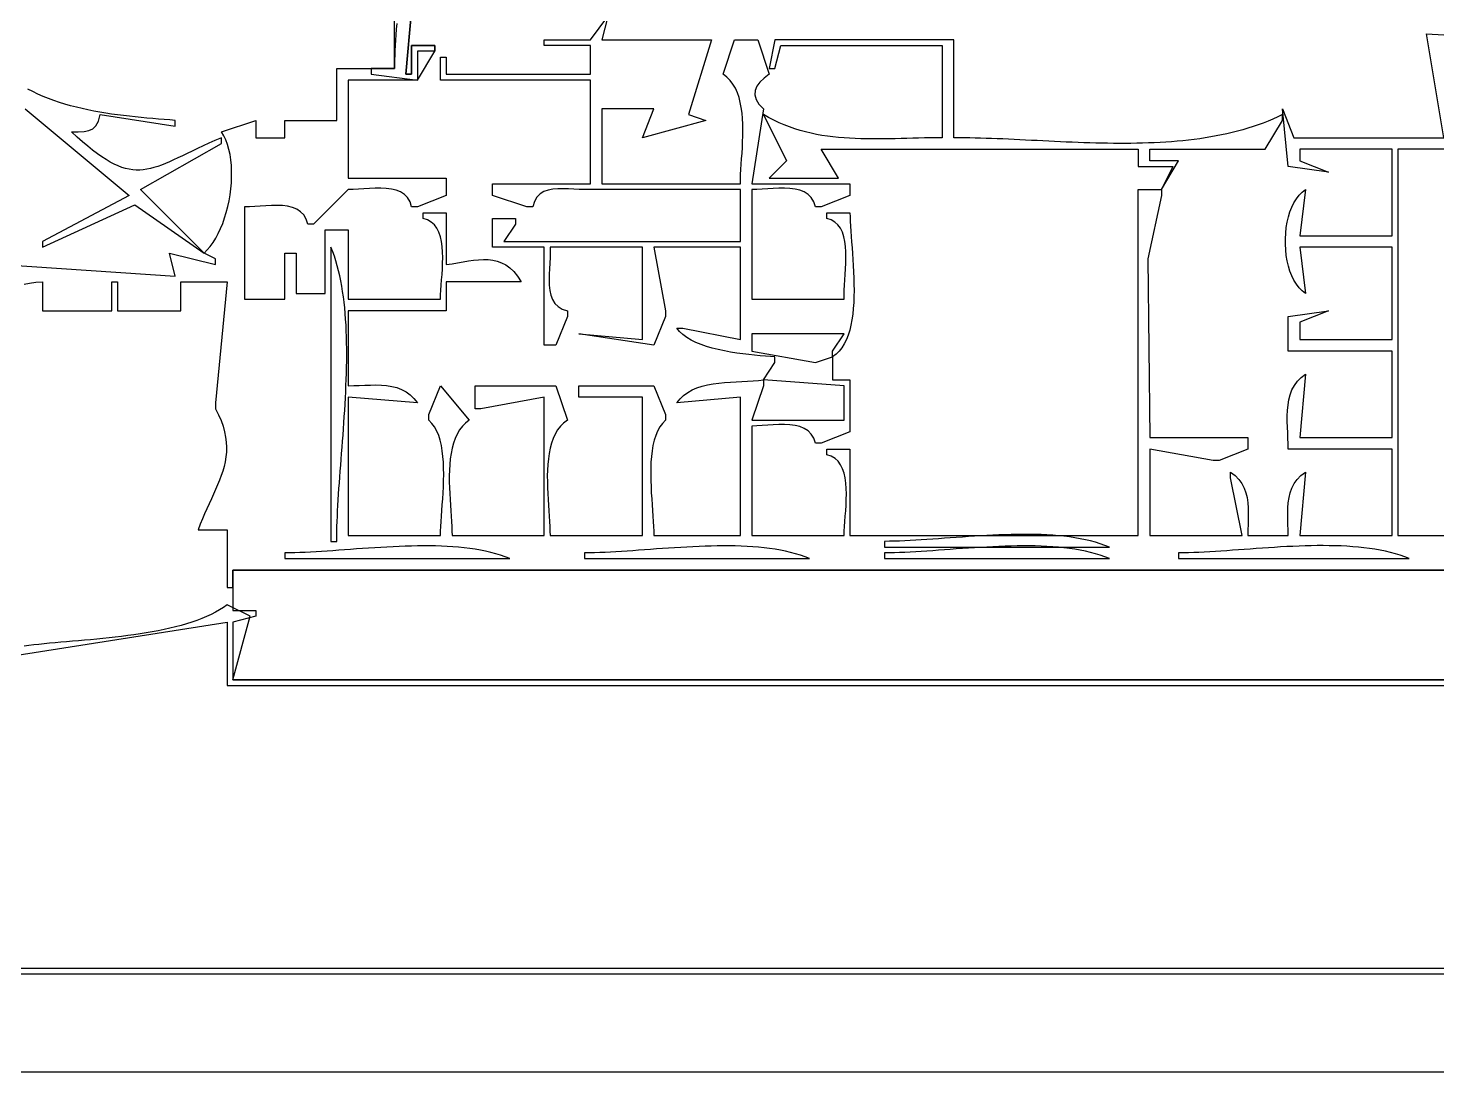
# Model space of a CAD drawing. Header units: metres. Extents: x 0 to 1224, y 0 to 793.
# Drawn here: x 471.5 to 715.8, y 0 to 181 of the extents above; entities that cross this region are included whole.
import ezdxf

# ---------------------------------------------------------------- set-up
doc = ezdxf.new("R2010")
doc.units = ezdxf.units.M

msp = doc.modelspace()

# ---------------------------------------------------------------- linework, layer by layer
for points in [[(0, 791), (0, 0), (1224, 0), (1224, 791), (0, 791)], [(36, 774), (36, 17), (1206, 17), (1206, 774), (36, 774)], [(37, 773), (37, 18), (1205, 18), (1205, 773), (37, 773)], [(467, 140), (497, 138), (496, 142), (504, 140), (504, 141), (502, 142), (502.5509, 142.5334), (503.0743, 143.1449), (503.5689, 143.8277), (504.0333, 144.5754), (504.4662, 145.3812), (504.8664, 146.2387), (505.2326, 147.1413), (505.5634, 148.0824), (505.8577, 149.0553), (506.114, 150.0535), (506.3312, 151.0705), (506.5078, 152.0996), (506.6427, 153.1343), (506.7345, 154.1679), (506.782, 155.194), (506.7838, 156.2058), (506.7387, 157.1969), (506.6453, 158.1606), (506.5024, 159.0904), (506.3087, 159.9797), (506.0629, 160.8219), (505.7637, 161.6104), (505.4098, 162.3386), (505, 163), (511, 165), (511, 162), (516, 162), (516, 165), (525, 165), (525, 174), (535, 174), (535, 206)], [(538, 184), (537, 173), (538, 173), (538, 178), (542, 178), (542, 177), (539, 177), (539, 172), (527, 172), (527, 155), (544, 155), (544, 152), (539, 150), (538, 150), (537.7134, 150.8901), (537.2853, 151.6085), (536.7319, 152.1721), (536.0693, 152.598), (535.3137, 152.9029), (534.4812, 153.1038), (533.5882, 153.2178), (532.6508, 153.2615), (531.6851, 153.2522), (530.7074, 153.2065), (529.7339, 153.1415), (528.7806, 153.0742), (527.8639, 153.0213), (527, 153), (521, 147), (520, 147), (519.7134, 147.8901), (519.2853, 148.6085), (518.7319, 149.1722), (518.0693, 149.598), (517.3137, 149.9029), (516.4812, 150.1039), (515.5882, 150.2178), (514.6508, 150.2616), (513.6851, 150.2522), (512.7074, 150.2065), (511.7339, 150.1415), (510.7806, 150.0742), (509.8639, 150.0213), (509, 150), (509, 134), (516, 134), (516, 142), (518, 142), (518, 135), (523, 135), (523, 146), (527, 146), (527, 134), (543, 134), (543.0166, 134.7407), (543.0605, 135.5526), (543.1225, 136.4233), (543.1933, 137.3402), (543.264, 138.2907), (543.3253, 139.2622), (543.3681, 140.2424), (543.3832, 141.2185), (543.3615, 142.1781), (543.2938, 143.1085), (543.171, 143.9974), (542.984, 144.8321), (542.7235, 145.6), (542.3805, 146.2887), (541.9458, 146.8856), (541.4102, 147.3781), (540.7647, 147.7537), (540, 148), (540, 149), (544, 149), (544, 140), (544.9973, 140.1448), (545.9686, 140.305), (546.914, 140.4679), (547.8339, 140.6207), (548.7287, 140.7504), (549.5986, 140.8444), (550.4439, 140.8898), (551.2651, 140.8739), (552.0623, 140.7837), (552.8359, 140.6065), (553.5862, 140.3296), (554.3136, 139.9401), (555.0184, 139.4251), (555.7008, 138.772), (556.3612, 137.9679), (557, 137), (544, 137), (544, 132), (527, 132), (527, 119), (527.9481, 119.0135), (528.9085, 119.0454), (529.8745, 119.0822), (530.8397, 119.1107), (531.7974, 119.1174), (532.7411, 119.089), (533.6642, 119.0123), (534.5603, 118.8738), (535.4226, 118.6603), (536.2448, 118.3584), (537.0201, 117.9547), (537.7421, 117.436), (538.4043, 116.7888), (539, 116), (527, 117), (527, 93), (543, 93), (543.0124, 93.751), (543.0466, 94.5675), (543.0977, 95.4419), (543.1611, 96.3666), (543.2321, 97.334), (543.3058, 98.3367), (543.3776, 99.367), (543.4426, 100.4174), (543.4963, 101.4803), (543.5338, 102.5482), (543.5504, 103.6136), (543.5414, 104.6687), (543.502, 105.7062), (543.4276, 106.7184), (543.3132, 107.6979), (543.1544, 108.6369), (542.9462, 109.528), (542.684, 110.3636), (542.363, 111.1361), (541.9784, 111.8381), (541.5257, 112.4619), (541, 113), (541, 114), (543, 119), (548, 113), (547.3574, 112.5147), (546.7949, 111.9505), (546.3079, 111.3135), (545.8914, 110.6101), (545.5407, 109.8466), (545.251, 109.0293), (545.0174, 108.1644), (544.8352, 107.2583), (544.6996, 106.3173), (544.6057, 105.3476), (544.5487, 104.3555), (544.524, 103.3475), (544.5265, 102.3296), (544.5516, 101.3083), (544.5945, 100.2899), (544.6503, 99.2806), (544.7143, 98.2867), (544.7815, 97.3145), (544.8474, 96.3704), (544.9069, 95.4605), (544.9554, 94.5913), (544.988, 93.769), (545, 93), (561, 93), (561, 117), (550, 115), (549, 115), (549, 119), (563, 119), (565, 113), (564.3574, 112.5147), (563.7949, 111.9505), (563.3079, 111.3135), (562.8914, 110.6101), (562.5407, 109.8466), (562.251, 109.0293), (562.0174, 108.1644), (561.8352, 107.2583), (561.6996, 106.3173), (561.6057, 105.3476), (561.5487, 104.3556), (561.524, 103.3475), (561.5265, 102.3297), (561.5516, 101.3084), (561.5945, 100.2899), (561.6503, 99.2806), (561.7143, 98.2867), (561.7815, 97.3145), (561.8474, 96.3704), (561.9069, 95.4606), (561.9554, 94.5914), (561.988, 93.7691), (562, 93), (578, 93), (578, 117), (567, 117), (567, 119), (580, 119), (582, 114), (582, 113), (581.4742, 112.4619), (581.0215, 111.8381), (580.6369, 111.1361), (580.3159, 110.3636), (580.0537, 109.528), (579.8455, 108.6369), (579.6867, 107.6979), (579.5723, 106.7184), (579.4979, 105.7062), (579.4585, 104.6687), (579.4495, 103.6136), (579.4661, 102.5482), (579.5036, 101.4803), (579.5573, 100.4174), (579.6223, 99.367), (579.6941, 98.3367), (579.7678, 97.334), (579.8388, 96.3666), (579.9022, 95.4419), (579.9533, 94.5675), (579.9875, 93.751), (580, 93), (595, 93), (595, 117), (584, 116), (584.5365, 116.7027), (585.1611, 117.3065), (585.8648, 117.8194), (586.6386, 118.2495), (587.4737, 118.6049), (588.3609, 118.8937), (589.2914, 119.1241), (590.2561, 119.3042), (591.2461, 119.4421), (592.2525, 119.5459), (593.2661, 119.6237), (594.2782, 119.6837), (595.2796, 119.734), (596.2615, 119.7826), (597.2148, 119.8377), (598.1306, 119.9075), (599, 120), (599, 119), (597, 113), (613, 113), (613, 119), (599, 120), (601, 123), (601, 124), (600.2196, 124.0523), (599.3654, 124.1149), (598.4482, 124.1901), (597.4788, 124.2802), (596.4678, 124.3875), (595.4262, 124.5144), (594.3647, 124.6631), (593.2941, 124.8361), (592.2251, 125.0355), (591.1686, 125.2638), (590.1353, 125.5233), (589.1361, 125.8162), (588.1816, 126.145), (587.2828, 126.5119), (586.4503, 126.9193), (585.695, 127.3695), (585.0277, 127.8647), (584.459, 128.4075), (584, 129), (585, 129), (595, 127), (595, 143), (580, 143), (582, 132), (582, 131), (580, 126), (567, 128), (578, 127), (578, 143), (562, 143), (562.0179, 142.1344), (561.993, 141.2166), (561.9433, 140.2626), (561.8873, 139.2886), (561.8433, 138.3108), (561.8294, 137.3452), (561.864, 136.4081), (561.9653, 135.5155), (562.1518, 134.6837), (562.4416, 133.9286), (562.853, 133.2666), (563.4043, 132.7137), (564.1139, 132.2861), (565, 132), (565, 131), (563, 126), (561, 126), (561, 143), (552, 143), (552, 148), (556, 148), (556, 147), (554, 144), (595, 144), (595, 153), (568, 153), (567.0725, 153.0215), (566.1273, 153.0708), (565.1793, 153.1248), (564.2436, 153.1602), (563.3351, 153.1539), (562.4688, 153.0828), (561.6599, 152.9238), (560.9233, 152.6537), (560.2739, 152.2494), (559.7269, 151.6878), (559.2973, 150.9457), (559, 150), (558, 150), (552, 152), (552, 154), (569, 154), (569, 172), (543, 172), (543, 176), (544, 176), (544, 173), (569, 173), (569, 178), (561, 178), (561, 179), (569, 179), (572, 183), (571, 179), (590, 179), (586, 166), (589, 165), (578, 162), (580, 167), (571, 167), (571, 154), (595, 154), (595.0122, 154.7818), (595.0456, 155.6143), (595.0947, 156.4912), (595.1542, 157.406), (595.219, 158.3522), (595.2837, 159.3234), (595.3431, 160.3132), (595.3918, 161.315), (595.4246, 162.3225), (595.4362, 163.3291), (595.4213, 164.3286), (595.3747, 165.3143), (595.291, 166.2799), (595.165, 167.2189), (594.9914, 168.1248), (594.7649, 168.9913), (594.4803, 169.8118), (594.1322, 170.58), (593.7154, 171.2893), (593.2247, 171.9334), (592.6546, 172.5058), (592, 173), (594, 179), (598, 179), (600, 173), (599.1012, 172.3478), (598.3832, 171.663), (597.8661, 170.9479), (597.5701, 170.2048), (597.5153, 169.4361), (597.7219, 168.6441), (598.2101, 167.8313), (599, 167), (597, 154), (614, 154), (614, 152), (609, 150), (608, 150), (607.7134, 150.8901), (607.2853, 151.6085), (606.7319, 152.1721), (606.0693, 152.598), (605.3137, 152.9029), (604.4812, 153.1038), (603.5882, 153.2178), (602.6508, 153.2615), (601.6851, 153.2522), (600.7074, 153.2065), (599.7339, 153.1415), (598.7806, 153.0742), (597.8639, 153.0213), (597, 153), (597, 134), (613, 134), (612.9953, 134.7421), (613.0222, 135.5552), (613.0711, 136.4269), (613.1326, 137.3446), (613.1973, 138.2957), (613.2555, 139.2677), (613.2978, 140.2481), (613.3147, 141.2244), (613.2968, 142.1839), (613.2345, 143.1142), (613.1183, 144.0028), (612.9388, 144.837), (612.6865, 145.6044), (612.3518, 146.2924), (611.9253, 146.8885), (611.3975, 147.3801), (610.7589, 147.7548), (610, 148), (610, 149), (614, 149), (614.0108, 148.282), (614.0406, 147.5054), (614.086, 146.6753), (614.144, 145.7971), (614.2112, 144.876), (614.2846, 143.9173), (614.3609, 142.9263), (614.437, 141.9083), (614.5097, 140.8685), (614.5757, 139.8122), (614.6319, 138.7447), (614.6752, 137.6713), (614.7022, 136.5973), (614.7099, 135.5279), (614.695, 134.4684), (614.6544, 133.4242), (614.5849, 132.4004), (614.4833, 131.4023), (614.3464, 130.4353), (614.171, 129.5046), (613.9539, 128.6156), (613.6919, 127.7733), (613.382, 126.9833), (613.0208, 126.2506), (612.6052, 125.5807), (612.1319, 124.9787), (611.5979, 124.4501), (611, 124), (611, 125), (613, 128), (597, 128), (597, 125), (608, 123), (611, 124), (611, 120), (614, 120), (614, 111), (609, 109), (608, 109), (607.7134, 109.8901), (607.2853, 110.6085), (606.7319, 111.1722), (606.0693, 111.598), (605.3137, 111.9029), (604.4812, 112.1039), (603.5882, 112.2178), (602.6508, 112.2616), (601.6851, 112.2522), (600.7074, 112.2065), (599.7339, 112.1415), (598.7806, 112.0742), (597.8639, 112.0213), (597, 112), (597, 93), (613, 93), (613.0166, 93.7407), (613.0605, 94.5526), (613.1225, 95.4233), (613.1933, 96.3402), (613.264, 97.2907), (613.3253, 98.2622), (613.3681, 99.2424), (613.3832, 100.2185), (613.3615, 101.1781), (613.2938, 102.1085), (613.171, 102.9974), (612.984, 103.8321), (612.7235, 104.6), (612.3805, 105.2887), (611.9458, 105.8856), (611.4102, 106.3781), (610.7647, 106.7537), (610, 107), (610, 108), (614, 108), (614, 93), (664, 93), (664, 153), (668, 153), (668, 152), (665.6652, 141), (666, 110), (683, 110), (683, 108), (678, 106), (677, 106), (666, 108), (666, 93), (682, 93), (680, 103), (680, 104), (680.8025, 103.3958), (681.4549, 102.7315), (681.9722, 102.0124), (682.3692, 101.2439), (682.661, 100.4314), (682.8625, 99.5805), (682.9886, 98.6964), (683.0542, 97.7846), (683.0745, 96.8505), (683.0642, 95.8996), (683.0384, 94.9373), (683.012, 93.9689), (683, 93), (690, 93), (689.9879, 93.9689), (689.9615, 94.9373), (689.9357, 95.8996), (689.9254, 96.8505), (689.9456, 97.7846), (690.0113, 98.6964), (690.1374, 99.5805), (690.3389, 100.4314), (690.6306, 101.2439), (691.0277, 102.0124), (691.5449, 102.7315), (692.1974, 103.3958), (693, 104), (692, 93), (708, 93), (708, 108), (690, 108), (689.9856, 108.9276), (689.9505, 109.878), (689.9064, 110.8437), (689.8653, 111.8177), (689.839, 112.7927), (689.8394, 113.7613), (689.8783, 114.7164), (689.9676, 115.6507), (690.1191, 116.5569), (690.3448, 117.4279), (690.6564, 118.2564), (691.0659, 119.035), (691.5851, 119.7567), (692.2258, 120.4141), (693, 121), (692, 110), (708, 110), (708, 125), (690, 125), (690, 131), (697, 132), (692, 130), (692, 127), (708, 127), (708, 143), (692, 143), (693, 135), (692.4176, 135.4438), (691.8881, 135.98), (691.4117, 136.5998), (690.9881, 137.2944), (690.6175, 138.0551), (690.2999, 138.8729), (690.0351, 139.7391), (689.8234, 140.6448), (689.6645, 141.5814), (689.5587, 142.54), (689.5057, 143.5118), (689.5057, 144.488), (689.5587, 145.4598), (689.6645, 146.4184), (689.8234, 147.355), (690.0351, 148.2608), (690.2999, 149.127), (690.6175, 149.9448), (690.9881, 150.7054), (691.4117, 151.4), (691.8881, 152.0199), (692.4176, 152.5561), (693, 153), (692, 145), (708, 145), (708, 160), (692, 160), (692, 158), (697, 156), (690, 157), (689, 167), (691, 162), (717, 162), (714, 180), (732, 179)], [(535.4155, 181.7861), (535.34, 180.8051), (535.2692, 179.8483), (535.2044, 178.9178), (535.1465, 178.0155), (535.0967, 177.1436), (535.056, 176.304), (535.0256, 175.4989), (535.0065, 174.7302), (535, 174), (531, 174), (531, 173), (539, 172), (542, 177), (542, 178), (538, 178), (538, 173), (537, 173), (538, 184)], [(601, 179), (600, 174), (601, 174), (602, 178), (630, 178), (630, 162), (628.9699, 161.9955), (627.943, 161.9832), (626.9194, 161.9647), (625.899, 161.9416), (624.8821, 161.9154), (623.8686, 161.888), (622.8587, 161.8608), (621.8523, 161.8354), (620.8497, 161.8136), (619.8509, 161.7969), (618.856, 161.7869), (617.865, 161.7852), (616.8781, 161.7936), (615.8952, 161.8135), (614.9166, 161.8466), (613.9422, 161.8946), (612.9722, 161.959), (612.0066, 162.0415), (611.0456, 162.1436), (610.0891, 162.2671), (609.1374, 162.4135), (608.1904, 162.5844), (607.2482, 162.7815), (606.311, 163.0064), (605.3787, 163.2607), (604.4516, 163.546), (603.5296, 163.864), (602.6128, 164.2162), (601.7014, 164.6042), (600.7954, 165.0298), (599.8949, 165.4945), (599, 166), (603, 158), (600, 155), (612, 155), (609, 160), (664, 160), (664, 157), (670, 157), (668, 153), (671, 158), (666, 158), (666, 160), (686, 160), (689, 165), (689, 166), (688.1789, 165.6054), (687.3461, 165.2308), (686.5019, 164.8759), (685.6466, 164.5402), (684.7807, 164.2232), (683.9044, 163.9244), (683.0181, 163.6433), (682.1222, 163.3796), (681.2171, 163.1326), (680.303, 162.9021), (679.3803, 162.6875), (678.4495, 162.4883), (677.5108, 162.3041), (676.5646, 162.1344), (675.6112, 161.9788), (674.6511, 161.8367), (673.6846, 161.7078), (672.712, 161.5916), (671.7337, 161.4875), (670.75, 161.3952), (669.7613, 161.3141), (668.768, 161.2439), (667.7703, 161.184), (666.7688, 161.1339), (665.7637, 161.0933), (664.7553, 161.0616), (663.7441, 161.0385), (662.7303, 161.0233), (661.7145, 161.0157), (660.6968, 161.0152), (659.6776, 161.0213), (658.6574, 161.0336), (657.6364, 161.0515), (656.6151, 161.0748), (655.5938, 161.1028), (654.5727, 161.1351), (653.5524, 161.1712), (652.5331, 161.2107), (651.5152, 161.2532), (650.4991, 161.2981), (649.4851, 161.3449), (648.4736, 161.3933), (647.4649, 161.4428), (646.4593, 161.4929), (645.4573, 161.5431), (644.4592, 161.5929), (643.4654, 161.642), (642.4761, 161.6898), (641.4918, 161.7359), (640.5128, 161.7798), (639.5395, 161.8211), (638.5723, 161.8592), (637.6114, 161.8938), (636.6572, 161.9243), (635.7101, 161.9503), (634.7705, 161.9713), (633.8387, 161.9869), (632.9151, 161.9966), (632, 162), (632, 179), (601, 179)], [(471, 167), (489, 152), (474, 144), (474, 143), (490, 150.3488), (502, 142), (491, 153), (505, 161), (505, 162), (503.8877, 161.5125), (502.8312, 161.0352), (501.8271, 160.5699), (500.8724, 160.1186), (499.9636, 159.6834), (499.0976, 159.2662), (498.271, 158.869), (497.4807, 158.4938), (496.7234, 158.1427), (495.9958, 157.8175), (495.2948, 157.5204), (494.6169, 157.2532), (493.959, 157.0181), (493.3179, 156.8169), (492.6902, 156.6517), (492.0728, 156.5245), (491.4623, 156.4372), (490.8556, 156.3919), (490.2493, 156.3905), (489.6402, 156.4351), (489.0251, 156.5276), (488.4007, 156.67), (487.7638, 156.8644), (487.1111, 157.1127), (486.4393, 157.4169), (485.7453, 157.779), (485.0257, 158.201), (484.2773, 158.685), (483.4968, 159.2328), (482.6811, 159.8465), (481.8267, 160.528), (480.9306, 161.2795), (479.9894, 162.1028), (479, 163), (480.1851, 163.0261), (481.1858, 163.0886), (482.0185, 163.2461), (482.6998, 163.5573), (483.2461, 164.0809), (483.674, 164.8755), (484, 166), (497, 164), (497, 165), (496.0452, 165.0753), (495.0764, 165.1524), (494.095, 165.2324), (493.1024, 165.3164), (492.1002, 165.4055), (491.0898, 165.5008), (490.0726, 165.6036), (489.0503, 165.7148), (488.0242, 165.8356), (486.9959, 165.9672), (485.9668, 166.1106), (484.9384, 166.267), (483.9121, 166.4375), (482.8896, 166.6233), (481.8722, 166.8253), (480.8615, 167.0449), (479.8589, 167.2831), (478.8658, 167.5409), (477.8839, 167.8197), (476.9145, 168.1203), (475.9592, 168.4441), (475.0194, 168.7921), (474.0966, 169.1654), (473.1923, 169.5651), (472.3079, 169.9924), (471.445, 170.4485)], [(720, 160), (709, 160), (709, 93), (803, 93)], [(524, 143), (524, 92), (525, 92), (525.0048, 92.8357), (525.0191, 93.6911), (525.0422, 94.5654), (525.0734, 95.4577), (525.1121, 96.3671), (525.1577, 97.2929), (525.2096, 98.2342), (525.2672, 99.1901), (525.3298, 100.1598), (525.3968, 101.1425), (525.4677, 102.1374), (525.5417, 103.1435), (525.6183, 104.16), (525.6969, 105.1862), (525.7768, 106.2211), (525.8573, 107.264), (525.938, 108.3139), (526.0181, 109.3701), (526.0971, 110.4317), (526.1743, 111.4979), (526.2491, 112.5678), (526.3209, 113.6406), (526.3891, 114.7154), (526.453, 115.7915), (526.5121, 116.8679), (526.5656, 117.9438), (526.6131, 119.0184), (526.6538, 120.0909), (526.6872, 121.1604), (526.7125, 122.226), (526.7293, 123.287), (526.7369, 124.3424), (526.7347, 125.3915), (526.722, 126.4334), (526.6982, 127.4673), (526.6628, 128.4923), (526.615, 129.5076), (526.5543, 130.5123), (526.4801, 131.5056), (526.3917, 132.4867), (526.2885, 133.4548), (526.1699, 134.4089), (526.0352, 135.3483), (525.884, 136.272), (525.7154, 137.1794), (525.529, 138.0694), (525.324, 138.9414), (525.0999, 139.7943), (524.8561, 140.6275), (524.5919, 141.4401), (524.3067, 142.2312), (524, 143)], [(470.8021, 136.6016), (471.7586, 136.7985), (472.8229, 136.93), (474, 137), (474, 132), (486, 132), (486, 137), (487, 137), (487, 132), (498, 132), (498, 137), (506, 137), (504, 116), (504, 115), (504.5239, 113.9477), (504.9547, 112.9332), (505.2973, 111.9535), (505.5568, 111.0055), (505.7382, 110.0862), (505.8464, 109.1925), (505.8865, 108.3213), (505.8635, 107.4697), (505.7824, 106.6344), (505.6482, 105.8125), (505.466, 105.001), (505.2406, 104.1967), (504.9772, 103.3967), (504.6808, 102.5977), (504.3563, 101.7969), (504.0087, 100.9912), (503.6431, 100.1774), (503.2645, 99.3526), (502.8779, 98.5136), (502.4883, 97.6574), (502.1007, 96.7811), (501.7201, 95.8814), (501.3515, 94.9554), (501, 94), (506, 94), (506, 84), (507, 84), (507, 87), (833, 87)], [(620, 92), (620, 91), (659, 91), (658.216, 91.3092), (657.406, 91.5908), (656.5712, 91.8459), (655.713, 92.0755), (654.8326, 92.2807), (653.9314, 92.4623), (653.0105, 92.6216), (652.0713, 92.7594), (651.115, 92.8769), (650.143, 92.9749), (649.1564, 93.0547), (648.1567, 93.1171), (647.145, 93.1633), (646.1227, 93.1942), (645.091, 93.2109), (644.0512, 93.2143), (643.0046, 93.2056), (641.9525, 93.1857), (640.8961, 93.1557), (639.8368, 93.1166), (638.7758, 93.0694), (637.7144, 93.0151), (636.6539, 92.9549), (635.5955, 92.8895), (634.5405, 92.8203), (633.4903, 92.748), (632.4461, 92.6738), (631.4091, 92.5987), (630.3808, 92.5238), (629.3622, 92.4499), (628.3548, 92.3783), (627.3598, 92.3098), (626.3785, 92.2456), (625.4121, 92.1865), (624.462, 92.1338), (623.5294, 92.0883), (622.6156, 92.0512), (621.7219, 92.0234), (620.8496, 92.006), (620, 92)], [(516, 90), (516, 89), (555, 89), (554.216, 89.3092), (553.406, 89.5908), (552.5712, 89.8459), (551.713, 90.0755), (550.8326, 90.2807), (549.9314, 90.4623), (549.0105, 90.6216), (548.0713, 90.7594), (547.115, 90.8769), (546.143, 90.9749), (545.1564, 91.0547), (544.1567, 91.1171), (543.145, 91.1633), (542.1227, 91.1942), (541.091, 91.2109), (540.0512, 91.2143), (539.0046, 91.2056), (537.9525, 91.1857), (536.8961, 91.1557), (535.8368, 91.1166), (534.7758, 91.0694), (533.7144, 91.0151), (532.6539, 90.9549), (531.5955, 90.8895), (530.5405, 90.8203), (529.4903, 90.748), (528.4461, 90.6738), (527.4091, 90.5987), (526.3808, 90.5238), (525.3622, 90.4499), (524.3548, 90.3783), (523.3598, 90.3098), (522.3785, 90.2456), (521.4121, 90.1865), (520.462, 90.1338), (519.5294, 90.0883), (518.6156, 90.0512), (517.7219, 90.0234), (516.8496, 90.006), (516, 90)], [(568, 90), (568, 89), (607, 89), (606.216, 89.3092), (605.406, 89.5908), (604.5712, 89.8459), (603.713, 90.0755), (602.8326, 90.2807), (601.9314, 90.4623), (601.0105, 90.6216), (600.0713, 90.7594), (599.115, 90.8769), (598.143, 90.9749), (597.1564, 91.0547), (596.1567, 91.1171), (595.145, 91.1633), (594.1227, 91.1942), (593.091, 91.2109), (592.0512, 91.2143), (591.0046, 91.2056), (589.9525, 91.1857), (588.8961, 91.1557), (587.8368, 91.1166), (586.7758, 91.0694), (585.7144, 91.0151), (584.6539, 90.9549), (583.5955, 90.8895), (582.5405, 90.8203), (581.4903, 90.748), (580.4461, 90.6738), (579.4091, 90.5987), (578.3808, 90.5238), (577.3622, 90.4499), (576.3548, 90.3783), (575.3598, 90.3098), (574.3785, 90.2456), (573.4121, 90.1865), (572.462, 90.1338), (571.5294, 90.0883), (570.6156, 90.0512), (569.7219, 90.0234), (568.8496, 90.006), (568, 90)], [(620, 90), (620, 89), (659, 89), (658.216, 89.3092), (657.406, 89.5908), (656.5712, 89.8459), (655.713, 90.0755), (654.8326, 90.2807), (653.9314, 90.4623), (653.0105, 90.6216), (652.0713, 90.7594), (651.115, 90.8769), (650.143, 90.9749), (649.1564, 91.0547), (648.1567, 91.1171), (647.145, 91.1633), (646.1227, 91.1942), (645.091, 91.2109), (644.0512, 91.2143), (643.0046, 91.2056), (641.9525, 91.1857), (640.8961, 91.1557), (639.8368, 91.1166), (638.7758, 91.0694), (637.7144, 91.0151), (636.6539, 90.9549), (635.5955, 90.8895), (634.5405, 90.8203), (633.4903, 90.748), (632.4461, 90.6738), (631.4091, 90.5987), (630.3808, 90.5238), (629.3622, 90.4499), (628.3548, 90.3783), (627.3598, 90.3098), (626.3785, 90.2456), (625.4121, 90.1865), (624.462, 90.1338), (623.5294, 90.0883), (622.6156, 90.0512), (621.7219, 90.0234), (620.8496, 90.006), (620, 90)], [(671, 90), (671, 89), (711, 89), (710.2175, 89.3089), (709.4094, 89.5909), (708.5769, 89.847), (707.7211, 90.078), (706.8433, 90.2851), (705.9448, 90.4691), (705.0267, 90.6311), (704.0904, 90.772), (703.137, 90.8928), (702.1678, 90.9945), (701.184, 91.078), (700.1868, 91.1444), (699.1775, 91.1946), (698.1573, 91.2296), (697.1274, 91.2504), (696.0892, 91.2579), (695.0437, 91.2532), (693.9923, 91.2371), (692.9361, 91.2108), (691.8765, 91.1751), (690.8145, 91.131), (689.7516, 91.0796), (688.6889, 91.0217), (687.6275, 90.9585), (686.5689, 90.8907), (685.5142, 90.8195), (684.4646, 90.7458), (683.4214, 90.6706), (682.3857, 90.5949), (681.3589, 90.5196), (680.3422, 90.4457), (679.3368, 90.3742), (678.3439, 90.3061), (677.3648, 90.2423), (676.4007, 90.1839), (675.4528, 90.1318), (674.5223, 90.0869), (673.6106, 90.0503), (672.7188, 90.023), (671.8482, 90.0059), (671, 90)], [(833, 87), (507, 87), (507, 80), (511, 80), (511, 79), (507, 78), (507, 68), (736, 68)], [(736, 68), (507, 68), (510, 79), (506, 81), (505.3646, 80.5404), (504.687, 80.1054), (503.9694, 79.694), (503.2138, 79.3056), (502.4224, 78.9391), (501.5972, 78.5938), (500.7404, 78.2688), (499.8541, 77.9633), (498.9404, 77.6765), (498.0014, 77.4076), (497.0392, 77.1556), (496.056, 76.9198), (495.0537, 76.6994), (494.0346, 76.4934), (493.0007, 76.3011), (491.9542, 76.1217), (490.8972, 75.9542), (489.8317, 75.7979), (488.7599, 75.6519), (487.6839, 75.5154), (486.6058, 75.3875), (485.5277, 75.2675), (484.4517, 75.1544), (483.3799, 75.0475), (482.3145, 74.9459), (481.2575, 74.8488), (480.2111, 74.7554), (479.1773, 74.6647), (478.1583, 74.576), (477.1562, 74.4885), (476.1731, 74.4013), (475.211, 74.3135), (474.2722, 74.2244), (473.3587, 74.1331), (472.4726, 74.0387), (471.616, 73.9405), (470.7911, 73.8375)], [(428, 65.7253), (506, 78), (506, 67), (735, 67)]]:
    msp.add_lwpolyline(points)

doc.saveas('drawing.dxf')
